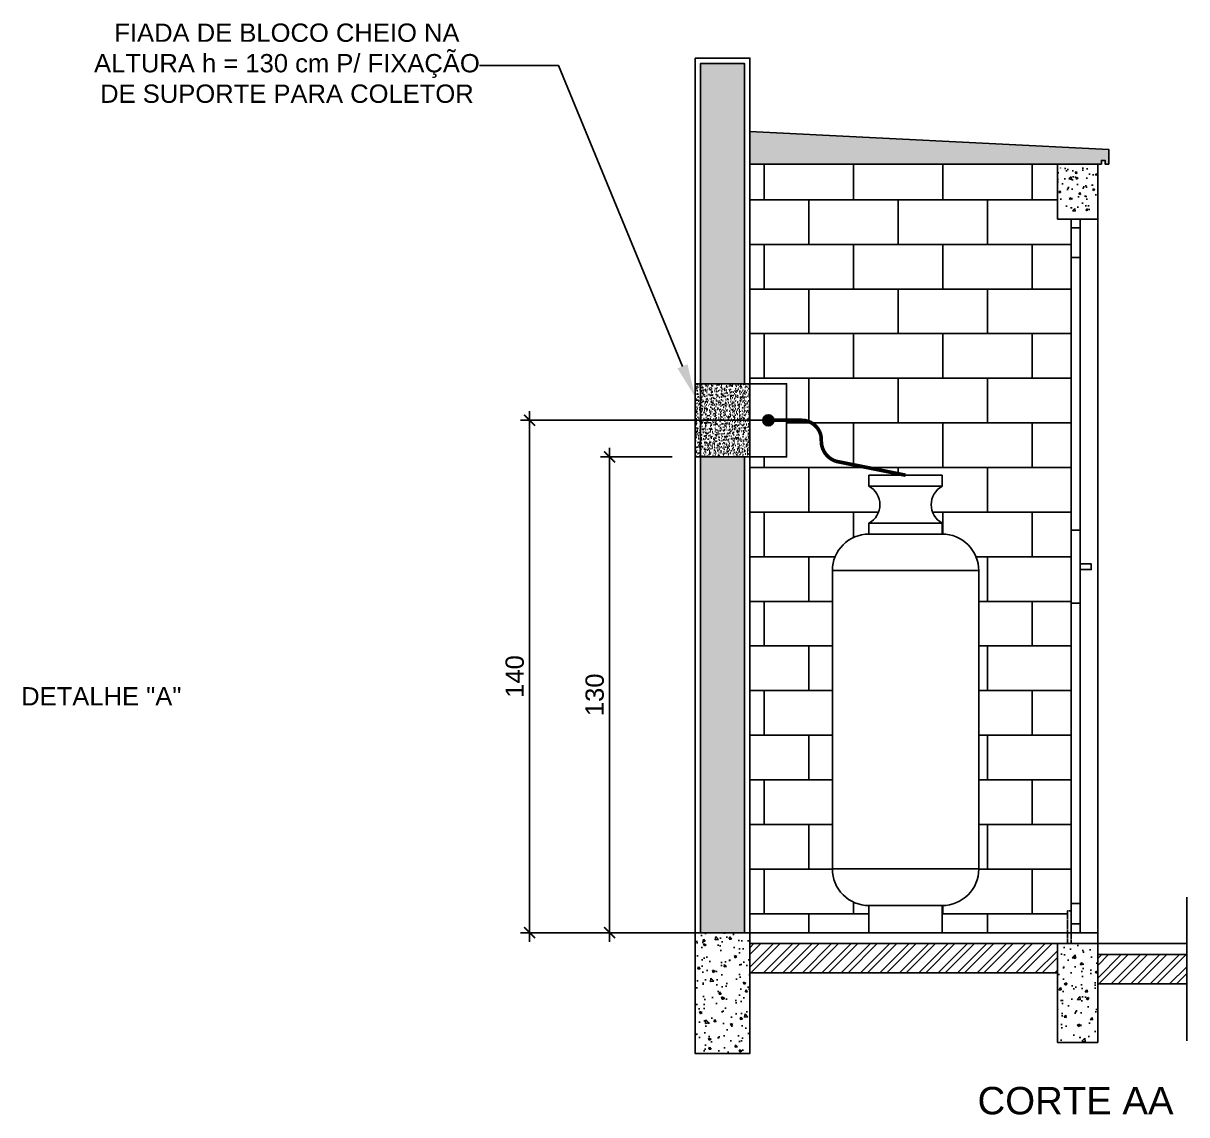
# Model space of a CAD drawing. Header units: millimetres. Extents: x 4161 to 13726, y 828 to 4470.
# Drawn here: x 9263.7 to 9581.6, y 3232.9 to 3531.2 of the extents above; entities that cross this region are included whole.
import ezdxf
from ezdxf import colors
from ezdxf.entities.mleader import LeaderData, LeaderLine
from ezdxf.math import Vec2, Vec3

# ---------------------------------------------------------------- set-up
doc = ezdxf.new("R2010")
doc.units = ezdxf.units.MM
doc.header["$LTSCALE"] = 10
doc.linetypes.add('ACAD_ISO02W100', pattern=[15, 12, -3])
doc.linetypes.add('TRAÇO-2PTOS_P', pattern=[0.625, 0.25, -0.125, 0, -0.125, 0, -0.125])
for name, color, linetype in [('01', 1, 'Continuous'), ('25-dim1', 1, 'Continuous'), ('25-txt_t4', 1, 'Continuous'), ('A-AREAS', 2, 'Continuous'), ('A-SIMBO', 2, 'Continuous'), ('A-SOLEIRA', 1, 'Continuous'), ('ARQ-ALV-CORTE', 5, 'Continuous'), ('ARQ-ALV-PROJEÇÃO', 252, 'TRAÇO-2PTOS_P'), ('ARQ-ALV-VISTA1', 3, 'Continuous'), ('ARQ-EQP-VISTA', 1, 'Continuous'), ('ARQ-HTC', 9, 'Continuous'), ('cabine', 1, 'Continuous'), ('cotas indicativas', 1, 'Continuous'), ('EST-CONC-CORTE', 6, 'Continuous')]:
    doc.layers.add(name, color=color, linetype=linetype)
doc.layers.add('ARQ-PIS-CORTE', color=4, linetype='Continuous', plot=False)
doc.styles.add('Arial2', font='arial.ttf')
doc.styles.add('r80', font='arial.ttf')
doc.styles.add('T4', font='arial.ttf')
doc.dimstyles.new('cadnorma_dim1', dxfattribs={"dimscale": 0, "dimtxt": 2, "dimasz": 1.2, "dimexe": 1, "dimexo": 2.5, "dimgap": 0.6, "dimtad": 1, "dimdec": 1, "dimdsep": 46, "dimtxsty": 'r80', "dimblk": 'ARCHTICK', "dimblk1": 'ARCHTICK', "dimblk2": 'ARCHTICK', "dimcen": -1, "dimdle": 1, "dimclrd": 1, "dimclre": 1, "dimclrt": 2, "dimaunit": 1, "dimazin": 0, "dimtfac": 1, "dimtix": 1, "dimtmove": 2, "dimatfit": 0, "dimfxl": 1, "dimarcsym": 0})

# ---------------------------------------------------------------- blocks, each defined once
blk = doc.blocks.new('_ArchTick')
at = {"color": 0, "linetype": 'ByBlock', "const_width": 0.15}
blk.add_lwpolyline([(-0.5, -0.5), (0.5, 0.5)], dxfattribs=at)
blk = doc.blocks.new('*D19')
at = {"layer": '25-dim1', "color": 1, "linetype": 'Continuous', "lineweight": -2, "transparency": 16777216}
for p, q in [((9423.89, 3415.19), (9423.89, 3280.19)), ((9440.99, 3412.69), (9421.39, 3412.69)), ((9420.99, 3282.69), (9421.39, 3282.69))]:
    blk.add_line(p, q, dxfattribs=at)
at = {"layer": 'Defpoints', "color": 0, "linetype": 'Continuous', "transparency": 16777216}
for p in [(9447.24, 3412.69), (9423.89, 3282.69), (9427.24, 3282.69)]:
    blk.add_point(p, dxfattribs=at)
at = {"layer": '25-dim1', "color": 1, "linetype": 'Continuous', "lineweight": -2, "transparency": 16777216, "xscale": 3, "yscale": 3, "zscale": 3}
for p, rotation in [((9423.89, 3412.69), 90), ((9423.89, 3282.69), 270)]:
    blk.add_blockref('_ArchTick', p, dxfattribs=dict(at, rotation=rotation))
at = {"layer": '25-dim1', "color": 2, "linetype": 'Continuous', "transparency": 16777216, "insert": (9419.84, 3347.69), "char_height": 5, "attachment_point": 5, "rotation": 90, "style": 'r80'}
blk.add_mtext('130', dxfattribs=at)
blk = doc.blocks.new('*D20')
at = {"layer": '25-dim1', "color": 1, "linetype": 'Continuous', "lineweight": -2, "transparency": 16777216}
for p, q in [((9402.04, 3425.19), (9402.04, 3280.19)), ((9465.99, 3422.69), (9399.54, 3422.69)), ((9503.74, 3282.69), (9399.54, 3282.69))]:
    blk.add_line(p, q, dxfattribs=at)
at = {"layer": 'Defpoints', "color": 0, "linetype": 'Continuous', "transparency": 16777216}
for p in [(9472.24, 3422.69), (9402.04, 3282.69), (9509.99, 3282.69)]:
    blk.add_point(p, dxfattribs=at)
at = {"layer": '25-dim1', "color": 1, "linetype": 'Continuous', "lineweight": -2, "transparency": 16777216, "xscale": 3, "yscale": 3, "zscale": 3}
for p, rotation in [((9402.04, 3422.69), 90), ((9402.04, 3282.69), 270)]:
    blk.add_blockref('_ArchTick', p, dxfattribs=dict(at, rotation=rotation))
at = {"layer": '25-dim1', "color": 2, "linetype": 'Continuous', "transparency": 16777216, "insert": (9397.99, 3352.69), "char_height": 5, "attachment_point": 5, "rotation": 90, "style": 'r80'}
blk.add_mtext('140', dxfattribs=at)

msp = doc.modelspace()

# ---------------------------------------------------------------- hatches: boundary and pattern name
at = {"layer": 'A-SIMBO'}
msp.add_hatch(color=256, dxfattribs=at).paths.add_polyline_path([(9468.76, 3422.69, 1), (9465.72, 3422.69, 1)])
msp.add_hatch(color=256, dxfattribs=at).paths.add_polyline_path([(9468.76, 3422.69, 1), (9465.72, 3422.69, 1)])
at = {"layer": 'ARQ-EQP-VISTA', "ltscale": 10}
h = msp.add_hatch(color=252, dxfattribs=at)
h.paths.add_polyline_path([(9448.74, 3432.69), (9460.74, 3432.69), (9460.74, 3520.19), (9448.74, 3520.19)])
h.paths.add_polyline_path([(9460.74, 3412.69), (9448.74, 3412.69), (9448.74, 3282.69), (9460.74, 3282.69)])
at = {"layer": 'ARQ-HTC'}
h = msp.add_hatch(dxfattribs=at)
h.set_pattern_fill('AR-CONC', color=251, scale=0.4, style=0)
h.set_pattern_definition([(130, (9560.2402, 3492.6895), (-2.86904, -0.25101), [0.3, -3.3]), (185, (9560.2402, 3492.6895), (0.555005, 3.00877), [0.24, -2.64]), (79.5486, (9560.001, 3492.6685), (-2.31404, 2.75776), [0.25496, -2.80457]), (133.816, (9560.2402, 3493.4895), (-4.26896, -0.66208), [0.45, -4.95]), (83.3644, (9559.8844, 3493.4343), (-3.73865, 3.89647), [0.38244, -4.20685]), (188.816, (9560.24, 3493.4895), (-3.73865, 3.89647), [0.36, -3.96]), (159, (9559.8402, 3493.2895), (-2.38763, -1.610476), [0.3, -3.3]), (214, (9559.8402, 3493.2895), (-0.97326, 2.9006), [0.24, -2.64]), (108.5486, (9559.6412, 3493.1553), (-3.36089, 1.29012), [0.25496, -2.80457]), (142.5, (9560.2402, 3492.6895), (-0.048639, 1.331575), [0, -2.608, 0, -2.68, 0, -2.65]), (172.5, (9560.2402, 3492.6895), (-1.052278, 1.577647), [0, -1.528, 0, -2.548, 0, -1.01]), (212.5, (9561.1322, 3492.6895), (-2.13529, -0.09022), [0, -1, 0, -3.12, 0, -4.14]), (222.5, (9561.5322, 3492.6895), (-2.332745, 0.40042), [0, -1.3, 0, -2.072, 0, -2.94])])
h.paths.add_polyline_path([(9558.24, 3492.69), (9558.24, 3493.69), (9559.24, 3493.69), (9559.24, 3492.69), (9560.24, 3492.69), (9560.24, 3496.69), (9462.24, 3501.59), (9462.24, 3492.69)])
h = msp.add_hatch(dxfattribs=at)
h.set_pattern_fill('AR-CONC', color=251, scale=0.03, style=0)
h.set_pattern_definition([(50, (9542.24, 3479.6915), (5.4655, -0.4782), [0.5715, -6.2865]), (355, (9542.24, 3479.6915), (-1.0573, 5.7317), [0.4572, -5.0292]), (100.45, (9542.6956, 3479.6517), (4.4083, 5.2535), [0.4857, -5.3427]), (46.184, (9542.24, 3481.2155), (8.1324, -1.2613), [0.8572, -9.4297]), (96.636, (9542.918, 3481.1104), (7.122, 7.4228), [0.7285, -8.014]), (351.184, (9542.24, 3481.2155), (7.122, 7.4228), [0.6858, -7.5438]), (21, (9543.002, 3480.8345), (4.5484, -3.068), [0.5715, -6.2865]), (326, (9543.002, 3480.8345), (1.854, 5.5256), [0.4572, -5.0292]), (71.45, (9543.381, 3480.579), (6.4025, 2.4577), [0.4857, -5.3427]), (37.5, (9542.2402, 3479.6915), (0.09266, 2.53665), [0, -4.96824, 0, -5.1054, 0, -5.04825]), (7.5, (9542.2402, 3479.6915), (2.0046, 3.0054), [0, -2.91084, 0, -4.85394, 0, -1.92405]), (327.5, (9540.541, 3479.6915), (4.06772, -0.17186), [0, -1.905, 0, -5.9436, 0, -7.8867]), (317.5, (9539.779, 3479.6915), (4.4439, 0.7628), [0, -2.4765, 0, -3.94716, 0, -5.6007])])
h.paths.add_polyline_path([(9557.24, 3491.69), (9546.24, 3491.69), (9546.24, 3479.69), (9557.24, 3479.69)])
h = msp.add_hatch(dxfattribs=at)
h.set_pattern_fill('AR-CONC', color=251, style=0)
h.set_pattern_definition([(130, (9493.7476, 3173.147), (-7.1726, -0.62752), [0.75, -8.25]), (185, (9493.7476, 3173.147), (1.3875, 7.5219), [0.6, -6.6]), (79.5486, (9493.15, 3173.095), (-5.7851, 6.8944), [0.6374, -7.01142]), (133.816, (9493.7476, 3175.147), (-10.6724, -1.6552), [1.125, -12.375]), (83.364, (9492.858, 3175.009), (-9.3466, 9.7412), [0.9561, -10.5171]), (188.816, (9493.748, 3175.147), (-9.3466, 9.7412), [0.9, -9.9]), (159, (9492.7476, 3174.647), (-5.96907, -4.0262), [0.75, -8.25]), (214, (9492.7476, 3174.647), (-2.43315, 7.2515), [0.6, -6.6]), (108.5486, (9492.25, 3174.3115), (-8.40223, 3.2253), [0.6374, -7.0114]), (142.5, (9493.7476, 3173.147), (-0.1216, 3.32894), [0, -6.52, 0, -6.7, 0, -6.625]), (172.5, (9493.7476, 3173.147), (-2.6307, 3.94412), [0, -3.82, 0, -6.37, 0, -2.525]), (212.5, (9495.9776, 3173.147), (-5.338224, -0.22555), [0, -2.5, 0, -7.8, 0, -10.35]), (222.5, (9496.9776, 3173.147), (-5.83186, 1.00105), [0, -3.25, 0, -5.18, 0, -7.35])])
h.paths.add_polyline_path([(9462.24, 3249.69), (9447.24, 3249.69), (9447.24, 3282.69), (9462.24, 3282.69)])
h = msp.add_hatch(dxfattribs=at)
h.set_pattern_fill('STEEL', color=251, scale=30, style=0)
h.set_pattern_definition([(45, (3136888.507, -483130.6205), (-2.6516504294, 2.6516504294), []), (45, (3136888.507, -483128.7455), (-2.6516504294, 2.6516504294), [])])
h.paths.add_polyline_path([(9546.24, 3279.69), (9462.24, 3279.69), (9462.24, 3271.69), (9546.24, 3271.69)])
h = msp.add_hatch(dxfattribs=at)
h.set_pattern_fill('AR-CONC', color=251, style=0)
h.set_pattern_definition([(50, (9542.24, 3252.6925), (7.1726, -0.6275), [0.75, -8.25]), (355, (9542.24, 3252.6925), (-1.3875, 7.522), [0.6, -6.6]), (100.451, (9542.838, 3252.64), (5.7851, 6.8944), [0.6374, -7.0114]), (46.184, (9542.24, 3254.6925), (10.6724, -1.6552), [1.125, -12.375]), (96.636, (9543.13, 3254.555), (9.3466, 9.741), [0.956, -10.517]), (351.184, (9542.24, 3254.692), (9.3466, 9.741), [0.9, -9.9]), (21, (9543.24, 3254.1925), (5.9691, -4.0262), [0.75, -8.25]), (326, (9543.24, 3254.1925), (2.4332, 7.2515), [0.6, -6.6]), (71.451, (9543.7376, 3253.857), (8.4022, 3.2253), [0.6374, -7.0114]), (37.5, (9542.2402, 3252.6925), (0.1216, 3.32894), [0, -6.52, 0, -6.7, 0, -6.625]), (7.5, (9542.2402, 3252.6925), (2.6307, 3.9441), [0, -3.82, 0, -6.37, 0, -2.525]), (327.5, (9540.0102, 3252.6925), (5.33822, -0.22555), [0, -2.5, 0, -7.8, 0, -10.35]), (317.5, (9539.01, 3252.6925), (5.83186, 1.00105), [0, -3.25, 0, -5.18, 0, -7.35])])
h.paths.add_polyline_path([(9546.24, 3252.69), (9557.24, 3252.69), (9557.24, 3279.69), (9546.24, 3279.69)])
h = msp.add_hatch(dxfattribs=at)
h.set_pattern_fill('STEEL', color=251, scale=30, style=0)
h.set_pattern_definition([(45, (3136983.507, -483133.6205), (-2.6516504294, 2.6516504294), []), (45, (3136983.507, -483131.7455), (-2.6516504294, 2.6516504294), [])])
h.paths.add_polyline_path([(9581.56, 3268.69), (9581.56, 3276.69), (9557.24, 3276.69), (9557.24, 3268.69)])
at = {"layer": 'cabine'}
h = msp.add_hatch(dxfattribs=at)
h.set_pattern_fill('AR-CONC', color=252, scale=0.01, style=0)
h.set_pattern_definition([(50, (8491.3518, -1014.6066), (1.82178444, -0.1593854), [0.1904935, -2.0954284]), (355, (8491.3518, -1014.6066), (-0.3524162, 1.91050115), [0.1523948, -1.6763427]), (100.451, (8491.5036, -1014.6199), (1.4693748, 1.75110704), [0.1618945, -1.78083915]), (46.1842, (8491.3518, -1014.0986), (2.7106978, -0.4204089), [0.2857402, -3.1431426]), (96.6356, (8491.5777, -1014.1337), (2.3739612, 2.474171), [0.2428417, -2.6712587]), (351.184, (8491.3518, -1014.0986), (2.373965, 2.4741666), [0.2285922, -2.514514]), (21, (8491.6058, -1014.2256), (1.516097, -1.02262024), [0.1904935, -2.0954284]), (326, (8491.6058, -1014.2256), (0.6179992, 1.8418167), [0.1523948, -1.6763427]), (71.4514, (8491.7321, -1014.3109), (2.134092, 0.8192006), [0.1618945, -1.78083915]), (37.5, (8491.3518, -1014.6066), (0.03088498, 0.8455215), [0, -1.65602341, 0, -1.70174185, 0, -1.6826925]), (7.5, (8491.3518, -1014.6066), (0.6681738, 1.00177152), [0, -0.97024685, 0, -1.61792472, 0, -0.64132809]), (327.5, (8490.7854, -1014.6066), (1.35585962, -0.05728548), [0, -0.6349783, 0, -1.9811323, 0, -2.62881017]), (317.5, (8490.5314, -1014.6066), (1.4812412, 0.25425622), [0, -0.8254718, 0, -1.31567504, 0, -1.8668362])])
h.paths.add_polyline_path([(9462.24, 3432.69), (9447.24, 3432.69), (9447.24, 3412.69), (9462.24, 3412.69)])
h = msp.add_hatch(dxfattribs=at)
h.set_pattern_fill('AR-CONC', color=252, scale=0.01, style=0)
h.set_pattern_definition([(50, (8491.3518, -1014.6066), (1.82178444, -0.1593854), [0.1904935, -2.0954284]), (355, (8491.3518, -1014.6066), (-0.3524162, 1.91050115), [0.1523948, -1.6763427]), (100.451, (8491.5036, -1014.6199), (1.4693748, 1.75110704), [0.1618945, -1.78083915]), (46.1842, (8491.3518, -1014.0986), (2.7106978, -0.4204089), [0.2857402, -3.1431426]), (96.6356, (8491.5777, -1014.1337), (2.3739612, 2.474171), [0.2428417, -2.6712587]), (351.184, (8491.3518, -1014.0986), (2.373965, 2.4741666), [0.2285922, -2.514514]), (21, (8491.6058, -1014.2256), (1.516097, -1.02262024), [0.1904935, -2.0954284]), (326, (8491.6058, -1014.2256), (0.6179992, 1.8418167), [0.1523948, -1.6763427]), (71.4514, (8491.7321, -1014.3109), (2.134092, 0.8192006), [0.1618945, -1.78083915]), (37.5, (8491.3518, -1014.6066), (0.03088498, 0.8455215), [0, -1.65602341, 0, -1.70174185, 0, -1.6826925]), (7.5, (8491.3518, -1014.6066), (0.6681738, 1.00177152), [0, -0.97024685, 0, -1.61792472, 0, -0.64132809]), (327.5, (8490.7854, -1014.6066), (1.35585962, -0.05728548), [0, -0.6349783, 0, -1.9811323, 0, -2.62881017]), (317.5, (8490.5314, -1014.6066), (1.4812412, 0.25425622), [0, -0.8254718, 0, -1.31567504, 0, -1.8668362])])
h.paths.add_polyline_path([(9462.24, 3432.69), (9447.24, 3432.69), (9447.24, 3412.69), (9462.24, 3412.69)])

# ---------------------------------------------------------------- linework, layer by layer
at = {"color": 1}
for p, q in [((9549.96, 3392.69), (9549.96, 3467.19)), ((9552.46, 3467.19), (9552.46, 3392.69)), ((9549.96, 3372.69), (9549.96, 3290.69)), ((9552.46, 3290.69), (9552.46, 3372.69))]:
    msp.add_line(p, q, dxfattribs=at)
at = {"color": 2}
for p, q in [((9549.96, 3392.69), (9549.96, 3372.69)), ((9549.96, 3392.69), (9552.46, 3392.69)), ((9552.46, 3392.69), (9552.46, 3372.69)), ((9549.96, 3372.69), (9552.46, 3372.69))]:
    msp.add_line(p, q, dxfattribs=at)
at = {"color": 3}
for points in [[(9549.96, 3477.69), (9549.96, 3475.26), (9552.46, 3475.26), (9552.46, 3477.69), (9549.96, 3477.69)], [(9549.96, 3282.69), (9549.96, 3285.12), (9552.46, 3285.12), (9552.46, 3282.69), (9549.96, 3282.69)]]:
    msp.add_lwpolyline(points, dxfattribs=at)
at = {"color": 2}
for points in [[(9549.96, 3475.26), (9552.46, 3475.26), (9552.46, 3467.19), (9549.96, 3467.19)], [(9552.46, 3383.47), (9555.46, 3383.47), (9555.46, 3381.91), (9552.46, 3381.91)], [(9549.96, 3285.12), (9552.46, 3285.12), (9552.46, 3290.69), (9549.96, 3290.69)]]:
    msp.add_lwpolyline(points, close=True, dxfattribs=at)
at = {"layer": '01'}
msp.add_line((9560.24, 3496.69), (9462.24, 3501.59), dxfattribs=at)
at = {"layer": '01', "color": 253}
for p, q in [((9466.14, 3482.95, 80.06), (9466.14, 3492.69, 80.06)), ((9490.53, 3482.95, 80.06), (9490.53, 3492.69, 80.06)), ((9514.91, 3482.95, 80.06), (9514.91, 3492.69, 80.06)), ((9539.3, 3482.95, 80.06), (9539.3, 3492.69, 80.06)), ((9462.24, 3482.95, 80.06), (9546.24, 3482.95, 80.06)), ((9478.34, 3470.76, 80.06), (9478.34, 3482.95, 80.06)), ((9502.72, 3470.76, 80.06), (9502.72, 3482.95, 80.06)), ((9527.1, 3470.76, 80.06), (9527.1, 3482.95, 80.06)), ((9462.24, 3470.76, 80.06), (9549.96, 3470.76, 80.06)), ((9466.14, 3458.57, 80.06), (9466.14, 3470.76, 80.06)), ((9490.53, 3458.57, 80.06), (9490.53, 3470.76, 80.06)), ((9514.91, 3458.57, 80.06), (9514.91, 3470.76, 80.06)), ((9539.3, 3458.57, 80.06), (9539.3, 3470.76, 80.06)), ((9462.24, 3458.57, 80.06), (9549.96, 3458.57, 80.06)), ((9478.34, 3446.38, 80.06), (9478.34, 3458.57, 80.06)), ((9502.72, 3446.38, 80.06), (9502.72, 3458.57, 80.06)), ((9527.1, 3446.38, 80.06), (9527.1, 3458.57, 80.06)), ((9462.24, 3446.38, 80.06), (9549.96, 3446.38, 80.06)), ((9466.14, 3434.18, 80.06), (9466.14, 3446.38, 80.06)), ((9490.53, 3434.18, 80.06), (9490.53, 3446.38, 80.06)), ((9514.91, 3434.18, 80.06), (9514.91, 3446.38, 80.06)), ((9539.3, 3434.18, 80.06), (9539.3, 3446.38, 80.06)), ((9462.24, 3434.18, 80.06), (9549.96, 3434.18, 80.06)), ((9478.34, 3421.99, 80.06), (9478.34, 3434.18, 80.06)), ((9502.72, 3421.99, 80.06), (9502.72, 3434.18, 80.06)), ((9527.1, 3421.99, 80.06), (9527.1, 3434.18, 80.06)), ((9472.24, 3421.99, 80.06), (9549.96, 3421.99, 80.06)), ((9490.53, 3409.8, 80.06), (9490.53, 3421.99, 80.06)), ((9514.91, 3409.8, 80.06), (9514.91, 3421.99, 80.06)), ((9539.3, 3409.8, 80.06), (9539.3, 3421.99, 80.06)), ((9466.14, 3409.8, 80.06), (9466.14, 3412.69, 80.06)), ((9462.24, 3409.8, 80.06), (9549.96, 3409.8, 80.06)), ((9478.34, 3397.61, 80.06), (9478.34, 3409.8, 80.06)), ((9502.72, 3407.66, 80.06), (9502.72, 3409.8, 80.06)), ((9527.1, 3397.61, 80.06), (9527.1, 3409.8, 80.06)), ((9462.24, 3397.61, 80.06), (9497.37, 3397.61, 80.06)), ((9466.14, 3385.42, 80.06), (9466.14, 3397.61, 80.06)), ((9490.53, 3390.68, 80.06), (9490.53, 3397.61, 80.06)), ((9512.11, 3397.61, 80.06), (9549.96, 3397.61, 80.06)), ((9514.91, 3391.61, 80.06), (9514.91, 3397.61, 80.06)), ((9539.3, 3385.42, 80.06), (9539.3, 3397.61, 80.06)), ((9462.24, 3385.42, 80.06), (9485.49, 3385.42, 80.06)), ((9478.34, 3373.22, 80.06), (9478.34, 3385.42, 80.06)), ((9523.99, 3385.42, 80.06), (9549.96, 3385.42, 80.06)), ((9527.1, 3373.22, 80.06), (9527.1, 3385.42, 80.06)), ((9462.24, 3373.22, 80.06), (9484.74, 3373.22, 80.06)), ((9466.14, 3361.03, 80.06), (9466.14, 3373.22, 80.06)), ((9524.74, 3373.22, 80.06), (9549.96, 3373.22, 80.06)), ((9539.3, 3361.03, 80.06), (9539.3, 3373.22, 80.06)), ((9462.24, 3361.03, 80.06), (9484.74, 3361.03, 80.06)), ((9478.34, 3348.84, 80.06), (9478.34, 3361.03, 80.06)), ((9524.74, 3361.03, 80.06), (9549.96, 3361.03, 80.06)), ((9527.1, 3348.84, 80.06), (9527.1, 3361.03, 80.06)), ((9462.24, 3348.84, 80.06), (9484.74, 3348.84, 80.06)), ((9466.14, 3336.65, 80.06), (9466.14, 3348.84, 80.06)), ((9524.74, 3348.84, 80.06), (9549.96, 3348.84, 80.06)), ((9539.3, 3336.65, 80.06), (9539.3, 3348.84, 80.06)), ((9462.24, 3336.65, 80.06), (9484.74, 3336.65, 80.06)), ((9478.34, 3324.46, 80.06), (9478.34, 3336.65, 80.06)), ((9524.74, 3336.65, 80.06), (9549.96, 3336.65, 80.06)), ((9527.1, 3324.46, 80.06), (9527.1, 3336.65, 80.06)), ((9462.24, 3324.46, 80.06), (9484.74, 3324.46, 80.06)), ((9466.14, 3312.26, 80.06), (9466.14, 3324.46, 80.06)), ((9524.74, 3324.46, 80.06), (9549.96, 3324.46, 80.06)), ((9539.3, 3312.26, 80.06), (9539.3, 3324.46, 80.06)), ((9462.24, 3312.26, 80.06), (9484.74, 3312.26, 80.06)), ((9478.34, 3300.07, 80.06), (9478.34, 3312.26, 80.06)), ((9524.74, 3312.26, 80.06), (9549.96, 3312.26, 80.06)), ((9527.1, 3300.07, 80.06), (9527.1, 3312.26, 80.06)), ((9462.24, 3300.07, 80.06), (9484.74, 3300.07, 80.06)), ((9466.14, 3287.88, 80.06), (9466.14, 3300.07, 80.06)), ((9524.74, 3300.07, 80.06), (9549.96, 3300.07, 80.06)), ((9539.3, 3287.88, 80.06), (9539.3, 3300.07, 80.06)), ((9490.53, 3287.88, 80.06), (9490.53, 3291.04, 80.06)), ((9514.91, 3287.88, 80.06), (9514.91, 3290.11, 80.06)), ((9462.24, 3287.88, 80.06), (9494.74, 3287.88, 80.06)), ((9478.34, 3282.69, 80.06), (9478.34, 3287.88, 80.06)), ((9514.74, 3287.88, 80.06), (9549.02, 3287.88, 80.06)), ((9527.1, 3282.69, 80.06), (9527.1, 3287.88, 80.06))]:
    msp.add_line(p, q, dxfattribs=at)
at = {"layer": '01', "color": 251}
msp.add_lwpolyline([(9460.74, 3412.69), (9460.74, 3282.69), (9448.74, 3282.69), (9448.74, 3520.19), (9460.74, 3520.19), (9460.74, 3432.69)], dxfattribs=at)
at = {"layer": 'A-AREAS'}
msp.add_line((9557.24, 3282.69), (9557.24, 3279.69), dxfattribs=at)
at = {"layer": 'A-SIMBO', "const_width": 1}
msp.add_lwpolyline([(9467.24, 3422.69), (9476.41, 3422.69, -0.42298), (9481.73, 3417.21, 0.33218), (9485.73, 3411.5), (9504.74, 3407.69)], format="xyb", dxfattribs=at)
at = {"layer": 'A-SIMBO'}
msp.add_circle((9467.24, 3422.69), 1.52, dxfattribs=at)
msp.add_circle((9467.24, 3422.69), 1.52, dxfattribs=at)
at = {"layer": 'A-SOLEIRA'}
for p, q in [((9557.24, 3282.69), (9557.24, 3477.69)), ((9581.56, 3292.41), (9581.56, 3253.14))]:
    msp.add_line(p, q, dxfattribs=at)
at = {"layer": 'ARQ-ALV-CORTE'}
msp.add_line((9462.24, 3282.69), (9447.24, 3282.69), dxfattribs=at)
for points in [[(9447.24, 3521.69), (9462.24, 3521.69), (9462.24, 3249.69), (9447.24, 3249.69)], [(9462.24, 3271.69), (9546.24, 3271.69), (9546.24, 3279.69), (9462.24, 3279.69)], [(9546.24, 3252.69), (9557.24, 3252.69), (9557.24, 3279.69), (9546.24, 3279.69)]]:
    msp.add_lwpolyline(points, close=True, dxfattribs=at)
msp.add_lwpolyline([(9581.56, 3276.69), (9557.24, 3276.69), (9557.24, 3268.69), (9581.56, 3268.69)], dxfattribs=at)
at = {"layer": 'ARQ-ALV-PROJEÇÃO', "linetype": 'ACAD_ISO02W100', "ltscale": 0.001}
msp.add_lwpolyline([(9549.96, 3279.69), (9549.96, 3288.66), (9549.02, 3288.66), (9549.02, 3279.69)], dxfattribs=at)
at = {"layer": 'ARQ-ALV-VISTA1'}
for p, q in [((9546.24, 3477.69), (9546.24, 3492.69)), ((9557.24, 3477.69), (9557.24, 3492.69)), ((9557.24, 3477.69), (9546.24, 3477.69))]:
    msp.add_line(p, q, dxfattribs=at)
msp.add_lwpolyline([(9558.24, 3492.69), (9462.24, 3492.69), (9462.24, 3501.59), (9560.24, 3496.69), (9560.24, 3492.69), (9559.24, 3492.69), (9559.24, 3493.69), (9558.24, 3493.69), (9558.24, 3492.69)], dxfattribs=at)
at = {"layer": 'ARQ-PIS-CORTE', "color": 2}
for p, q in [((9557.24, 3282.69), (9462.24, 3282.69)), ((9557.24, 3279.69), (9581.56, 3279.69))]:
    msp.add_line(p, q, dxfattribs=at)
at = {"layer": 'ARQ-PIS-CORTE'}
msp.add_line((9462.24, 3269.69), (9462.24, 3262.69), dxfattribs=at)
at = {"layer": 'cabine'}
for p, q in [((9514.74, 3404.66), (9494.74, 3404.66)), ((9514.74, 3394.61), (9494.74, 3394.61)), ((9514.74, 3391.61), (9494.74, 3391.61)), ((9524.74, 3381.61), (9484.74, 3381.61)), ((9524.74, 3300.11), (9484.74, 3300.11)), ((9494.74, 3290.11), (9514.74, 3290.11))]:
    msp.add_line(p, q, dxfattribs=at)
at = {"layer": 'cabine', "color": 1}
msp.add_lwpolyline([(9447.24, 3412.69), (9462.24, 3412.69), (9462.24, 3432.69), (9447.24, 3432.69)], close=True, dxfattribs=at)
msp.add_lwpolyline([(9447.24, 3412.69), (9462.24, 3412.69), (9462.24, 3432.69), (9447.24, 3432.69)], close=True, dxfattribs=at)
msp.add_lwpolyline([(9462.24, 3432.69), (9472.24, 3432.69), (9472.24, 3412.69), (9462.24, 3412.69)], dxfattribs=at)
msp.add_lwpolyline([(9462.24, 3432.69), (9472.24, 3432.69), (9472.24, 3412.69), (9462.24, 3412.69)], dxfattribs=at)
at = {"layer": 'cabine', "color": 5}
msp.add_lwpolyline([(9514.74, 3407.66), (9494.74, 3407.66), (9494.74, 3404.66, -0.597368), (9494.74, 3394.61), (9494.74, 3391.61, 0.414209), (9484.74, 3381.61), (9484.74, 3300.11, 0.414214), (9494.74, 3290.11), (9494.74, 3282.66), (9514.74, 3282.66), (9514.74, 3290.11, 0.414212), (9524.74, 3300.11), (9524.74, 3381.61, 0.414219), (9514.74, 3391.61), (9514.74, 3394.61, -0.597368), (9514.74, 3404.66), (9514.74, 3407.66)], format="xyb", close=True, dxfattribs=at)
at = {"layer": 'EST-CONC-CORTE'}
for p, q in [((9462.24, 3271.69), (9546.24, 3271.69)), ((9557.24, 3268.69), (9581.56, 3268.69))]:
    msp.add_line(p, q, dxfattribs=at)

# ---------------------------------------------------------------- texts
at = {"layer": '25-txt_t4', "ltscale": 5, "style": 'T4'}
msp.add_text('CORTE AA', height=7.5, dxfattribs=at).set_placement((9524.41, 3233.05))
at = {"layer": 'cotas indicativas', "insert": (9285.03, 3349.78), "char_height": 5, "width": 115.2211, "attachment_point": 2, "style": 'Arial2'}
msp.add_mtext('DETALHE "A"  ', dxfattribs=at)

# ---------------------------------------------------------------- dimensions: what is measured, and where the dimension line sits
at = {"layer": '25-dim1', "linetype": 'Continuous'}
for base, p1, p2, picture, middle in [((9402.04, 3282.69), (9472.24, 3422.69), (9509.99, 3282.69), '*D20', (9397.99, 3352.69)), ((9423.89, 3282.69), (9447.24, 3412.69), (9427.24, 3282.69), '*D19', (9419.84, 3347.69))]:
    dim = msp.add_linear_dim(base=base, p1=p1, p2=p2, angle=90, dimstyle='cadnorma_dim1', override={"dimscale": 2.5}, dxfattribs=at)
    dim.commit()
    dim.dimension.update_dxf_attribs({"geometry": picture, "text_midpoint": middle})

# ---------------------------------------------------------------- leaders
at = {"layer": 'cotas indicativas'}
ml = msp.add_multileader_mtext('Standard', dxfattribs=at)
ml.set_content('FIADA DE BLOCO CHEIO NA ALTURA h = 130 cm P/ FIXAÇÃO DE SUPORTE PARA COLETOR', color=256, style='Arial2')
ml.set_leader_properties()
ml.build(insert=Vec2(0, 0))
ml.multileader.update_dxf_attribs({"text_left_attachment_type": 2, "text_right_attachment_type": 2, "dogleg_length": 11.83, "arrow_head_size": 9})
ctx = ml.context
ctx.base_point, ctx.char_height, ctx.arrow_head_size, ctx.landing_gap_size, ctx.plane_origin = Vec3(9272.95, 3519.6), 5, 9, 0.1, Vec3(9444.17, 3415.75)
ctx.left_attachment, ctx.right_attachment, ctx.text_align_type = 2, 2, 1
notes = []
notes.append((ctx, [(0, (1, 1, 0), (9409.91, 3519.6), (-1, 0), 21.53, [(0, [(9447.24, 3429.12)], 0, [])])]))
ctx.mtext.insert, ctx.mtext.width, ctx.mtext.defined_height, ctx.mtext.alignment, ctx.mtext.flow_direction = Vec3(9335.74, 3531.11), 115.2211, 27.71, 2, 5
for ctx, leaders in notes:
    for number, flags, end, landing, length, lines in leaders:
        leader = LeaderData()
        leader.index, (leader.has_last_leader_line, leader.has_dogleg_vector, leader.attachment_direction) = number, flags
        leader.last_leader_point, leader.dogleg_vector, leader.dogleg_length = Vec3(end), Vec3(landing), length
        for number, points, colour, breaks in lines:
            line = LeaderLine()
            line.index, line.vertices, line.color, line.breaks = number, Vec3.list(points), colors.encode_raw_color(colour), breaks
            leader.lines.append(line)
        ctx.leaders.append(leader)

doc.saveas('drawing.dxf')
